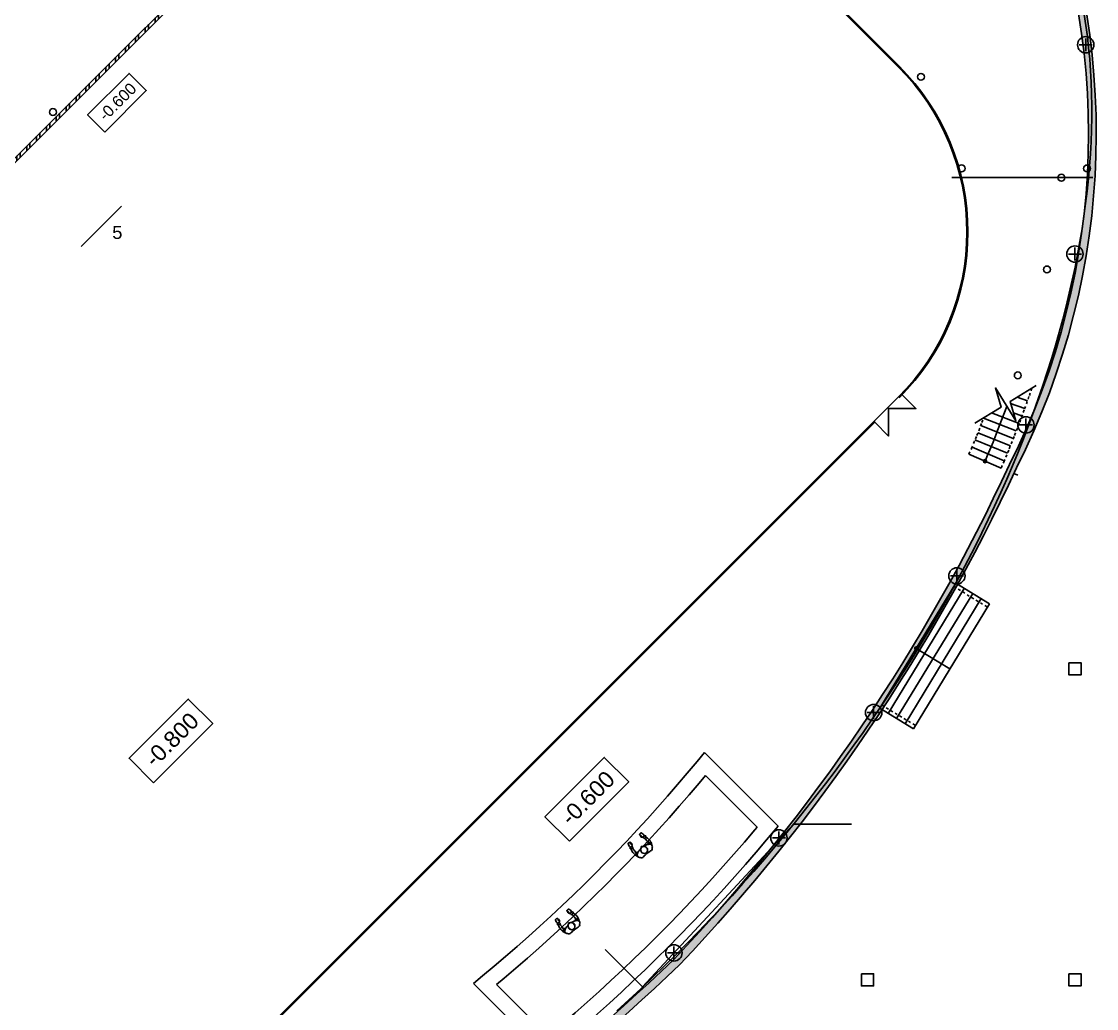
# Model space of a CAD drawing. Header units: metres. Extents: x 183920 to 188551, y 20757 to 23715.
# Drawn here: x 184272.74 to 184314.2, y 20960.26 to 20998.33 of the extents above; entities that cross this region are included whole.
import ezdxf

# ---------------------------------------------------------------- set-up
doc = ezdxf.new("R2010")
doc.units = ezdxf.units.M
for name, pattern in [('Style_10', [0]), ('Style_11', [0]), ('Style_18', [0]), ('Style_19', [0]), ('Style_2', [0]), ('Style_24', [0]), ('Style_8', [7.25e-08, 1.25e-08, -5e-09, -5e-09, 5e-08]), ('Wall Style 01', [0])]:
    doc.linetypes.add(name, pattern=pattern)
for name, color, linetype, true_color in [('brick', 12, 'Continuous', 0xbd0000), ('COLON', 5, 'Continuous', 0x0000ff), ('DRAW', 7, 'Continuous', 0xffffff), ('GKL', 5, 'Continuous', 0x0000ff), ('Glass', 4, 'Continuous', 0x00ffff), ('MONOLIT', 7, 'Continuous', 0x691639), ('TEXT', 2, 'Continuous', 0xffff00), ('WALL', 7, 'Continuous', 0x000000), ('Walls', 7, 'Continuous', 0x68db4c)]:
    doc.layers.add(name, color=color, linetype=linetype, true_color=true_color)
doc.styles.add('Style_10', font='', dxfattribs={"height": 0.441})
doc.styles.add('Style_14', font='', dxfattribs={"height": 0.63})
doc.styles.add('Style_15', font='', dxfattribs={"height": 0.504})
doc.styles.get('Style_10').set_extended_font_data('arial')
doc.styles.get('Style_14').set_extended_font_data('arial')
doc.styles.get('Style_15').set_extended_font_data('arial')

msp = doc.modelspace()

# ---------------------------------------------------------------- hatches: boundary and pattern name
at = {"layer": 'DRAW'}
h = msp.add_hatch(dxfattribs=at)
h.set_pattern_fill('PATTERN_1', color=256, scale=0.04, angle=45.00000125223908, style=0, pattern_type=2)
h.set_pattern_definition([(90.00000125223907, (2.739875604618192e-06, -125.362089383195), (-0.3809999999999999, -8.327019778597844e-09), []), (90.00000125223907, (0.1270027919563006, -125.235089325563), (-0.3809999999999999, -8.327019778597844e-09), [])])
edge = h.paths.add_edge_path(flags=0)
edge.add_arc((184291.3591755627, 20996.52055834481), 10.79000000004047, 126.14322738150679, 134.9999999993767, ccw=False)
edge.add_line((184284.9951711343, 21005.2339702848), (184284.8807804479, 21005.2339702848))
edge.add_line((184284.8807804479, 21005.2339702848), (184284.8435178597, 21005.271232873))
edge.add_arc((184291.3591755627, 20996.5205583446), 10.91000000019494, 126.6709713694298, 134.9999999961542)
edge.add_line((184283.6446405803, 21004.23509332801), (184270.9662159932, 20991.55666874098))
edge.add_line((184270.9662159932, 20991.55666874098), (184271.0510688069, 20991.47181592723))
edge.add_line((184271.0510688069, 20991.47181592723), (184283.7294933938, 21004.15024051392))
edge.add_line((184283.7294933938, 21004.15024051392), (184283.7294933938, 21004.15024051392))
at = {"layer": 'Walls', "transparency": 33554483}
h = msp.add_hatch(color=256, dxfattribs=at)
edge = h.paths.add_edge_path(flags=0)
edge.add_arc((184285.626713274, 20994.00912153237), 28.26217043946824, 333.1372328427292, 383.7072406348175)
edge.add_line((184311.5038897596, 21005.37230836901), (184311.8323290988, 21005.36972360516))
edge.add_arc((184285.626713274, 20994.00912153386), 28.56217043882309, -26.851794606369822, 23.437592593882414, ccw=False)
edge.add_line((184311.1092495624, 20981.10803923482), (184310.8391510415, 20981.23871590957))
edge.add_line((184310.8391510415, 20981.23871590957), (184310.8391510415, 20981.23871590957))
edge = h.paths.add_edge_path(flags=0)
edge.add_line((184311.3695856483, 21005.67337461039), (184311.6428435614, 21005.79718944375))
edge.add_arc((184285.6267132741, 20994.00912153671), 28.56217043758127, 24.097473954424572, 24.375571237983422, ccw=False)
edge.add_line((184311.6997527877, 21005.67077624904), (184311.3695856483, 21005.67337461039))
edge.add_line((184311.3695856483, 21005.67337461039), (184311.3695856483, 21005.67337461039))
h = msp.add_hatch(color=256, dxfattribs=at)
edge = h.paths.add_edge_path(flags=0)
edge.add_arc((184246.4629124822, 21010.95331520215), 70.90315579828501, 316.506585647461, 335.223033092801)
edge.add_line((184310.8391510415, 20981.23871590957), (184311.1092495624, 20981.10803923482))
edge.add_arc((184246.4629118668, 21010.9533142946), 71.20315597532729, 316.5009484178382, 335.21864639832756, ccw=False)
edge.add_line((184298.1126676526, 20961.94115102756), (184297.899854063, 20962.15271538031))
edge.add_line((184297.899854063, 20962.15271538031), (184297.899854063, 20962.15271538031))
h = msp.add_hatch(color=256, dxfattribs=at)
edge = h.paths.add_edge_path(flags=0)
edge.add_arc((184245.2954598025, 21016.94886909983), 75.9594678625931, 297.9796389027953, 313.8309078433072)
edge.add_line((184297.899854063, 20962.15271538031), (184298.1126676526, 20961.94115102756))
edge.add_arc((184245.2954608405, 21016.9488698514), 76.25946803934725, 297.9796379491803, 313.83617048240393, ccw=False)
edge.add_line((184281.0731810506, 20949.60303700181), (184280.9324337221, 20949.86797131351))
edge.add_line((184280.9324337221, 20949.86797131351), (184280.9324337221, 20949.86797131351))

# ---------------------------------------------------------------- linework, layer by layer
at = {"layer": 'brick', "linetype": 'Style_19'}
for points in [[(184271.0510688069, 20991.47181592723), (184283.7294468671, 21004.15019398728)], [(184271.3975511297, 20991.9880038775), (184283.6446405803, 21004.23509332801)]]:
    msp.add_lwpolyline(points, dxfattribs=at)
at = {"layer": 'COLON', "linetype": 'Style_18'}
for points in [[(184313.4664430475, 20997.43281463938, 0.9999999999999999), (184314.0964430475, 20997.43281463938, 0.9999999999999999), (184313.4664430475, 20997.43281463938)], [(184313.0524337187, 20989.36154259391, 0.9999999999999999), (184313.6824337186, 20989.36154259391, 0.9999999999999999), (184313.0524337187, 20989.36154259391)], [(184311.161220116, 20982.76747482225, 0.9999999999999999), (184311.7912201161, 20982.76747482225, 0.9999999999999999), (184311.161220116, 20982.76747482225)], [(184308.4969337816, 20976.94647978243, 0.9999999999999999), (184309.1269337816, 20976.94647978243, 0.9999999999999999), (184308.4969337816, 20976.94647978243)], [(184305.2879319433, 20971.67020024649, 0.9999999999999999), (184305.9179319433, 20971.67020024649, 0.9999999999999999), (184305.2879319433, 20971.67020024649)], [(184301.634975919, 20966.83787489652, 0.9999999999999999), (184302.264975919, 20966.83787489652, 0.9999999999999999), (184301.634975919, 20966.83787489652)], [(184297.5848540619, 20962.40271537934, 0.9999999999999999), (184298.2148540619, 20962.40271537934, 0.9999999999999999), (184297.5848540619, 20962.40271537934)]]:
    msp.add_lwpolyline(points, format="xyb", close=True, dxfattribs=at)
at = {"layer": 'COLON', "linetype": 'Style_19'}
for points in [[(184307.2945878505, 20996.19785386269, 0.9999999999999999), (184307.5595878505, 20996.19785386269, 0.9999999999999999), (184307.2945878505, 20996.19785386269)], [(184273.8144930312, 20994.84085778422, 0.9999999999999999), (184274.0794930311, 20994.84085778422, 0.9999999999999999), (184273.8144930312, 20994.84085778422)], [(184308.8628054788, 20992.66450426928, 0.9999999999999999), (184309.1278054788, 20992.66450426928, 0.9999999999999999), (184308.8628054788, 20992.66450426928)], [(184313.6989779502, 20992.66259091727, 0.9999999999999999), (184313.9639779502, 20992.66259091727, 0.9999999999999999), (184313.6989779502, 20992.66259091727)], [(184312.7118319952, 20992.30545019832, 0.9999999999999999), (184312.9768319952, 20992.30545019832, 0.9999999999999999), (184312.7118319952, 20992.30545019832)], [(184312.1546895349, 20988.76662693968, 0.9999999999999999), (184312.4196895349, 20988.76662693968, 0.9999999999999999), (184312.1546895349, 20988.76662693968)], [(184311.0294402922, 20984.6821425994, 0.9999999999999999), (184311.2944402922, 20984.6821425994, 0.9999999999999999), (184311.0294402922, 20984.6821425994)]]:
    msp.add_lwpolyline(points, format="xyb", close=True, dxfattribs=at)
at = {"layer": 'COLON', "linetype": 'Style_2'}
for points in [[(184313.1324337187, 20973.59654259391), (184313.6024337187, 20973.59654259391), (184313.6024337187, 20973.12654259391), (184313.1324337187, 20973.12654259391), (184313.1324337187, 20973.59654259391)], [(184305.1324337187, 20961.59654259391), (184305.6024337187, 20961.59654259391), (184305.6024337187, 20961.12654259391), (184305.1324337187, 20961.12654259391), (184305.1324337187, 20961.59654259391)], [(184313.1324337187, 20961.59654259391), (184313.6024337187, 20961.59654259391), (184313.6024337187, 20961.12654259391), (184313.1324337187, 20961.12654259391), (184313.1324337187, 20961.59654259391)]]:
    msp.add_lwpolyline(points, close=True, dxfattribs=at)
at = {"layer": 'GKL', "linetype": 'Style_19'}
for points in [[(184311.0076849619, 20980.89873423906), (184311.1639919241, 20980.83189014011)], [(184290.1667923579, 20961.2262316405), (184290.5174372378, 20961.51319977737), (184290.9647412777, 20961.88648203853), (184291.4092260776, 20962.26466775932), (184291.850764932, 20962.64765327932), (184292.289232283, 20963.035333361), (184292.724503745, 20963.4276012194), (184293.1564561292, 20963.82434855146), (184293.584967469, 20964.22546556474), (184294.0099170453, 20964.63084100579), (184294.4311854121, 20965.04036218809), (184294.8486544222, 20965.45391501955), (184295.2622072537, 20965.87138402969), (184295.671728436, 20966.29265239649), (184296.077103877, 20966.71760197281), (184296.4782208903, 20967.14611331261), (184296.8749682224, 20967.57806569677), (184297.2672360808, 20968.01333715873), (184297.6549161625, 20968.4518045098), (184298.0379016825, 20968.89334336423), (184298.4160874033, 20969.3378281641), (184298.7893696644, 20969.78513220394), (184299.0763378009, 20970.13577708341)], [(184299.0763378009, 20970.13577708341), (184301.9193293535, 20967.29278553084)], [(184291.0583944135, 20961.18315772231), (184291.3513720974, 20961.42765221055), (184291.8002134501, 20961.8095446634), (184292.2460624698, 20962.19626876917), (184292.6887948453, 20962.58771986151), (184293.1282873914, 20962.98379177273), (184293.5644180737, 20963.3843768626), (184293.9970660345, 20963.7893660466), (184294.4261116185, 20964.19864882393), (184294.8514363985, 20964.61211330524), (184295.2729232018, 20965.02964623993), (184295.6904561365, 20965.45113304329), (184296.1039206178, 20965.8764578233), (184296.5132033952, 20966.30550340725), (184296.9181925792, 20966.73815136805), (184297.318777669, 20967.17428205034), (184297.7148495803, 20967.61377459644), (184298.1063006726, 20968.05650697202), (184298.4930247784, 20968.5023559917), (184298.8749172312, 20968.95119734436), (184299.1194117191, 20969.24417502781)], [(184299.1194117191, 20969.24417502781), (184301.1073497199, 20967.25623702707)], [(184293.0097839105, 20958.38324008791), (184293.542280076, 20958.82761651868), (184294.0158085611, 20959.23051378653), (184294.4860818505, 20959.63842321166), (184294.9529826984, 20960.05124336437), (184295.4163947212, 20960.46887157491), (184295.8762024262, 20960.89120395904), (184296.3322912394, 20961.31813544376), (184296.7845475333, 20961.7495597934), (184297.2328586548, 20962.18536963578), (184297.677112953, 20962.62545648879), (184298.117199806, 20963.06971078699), (184298.5530096484, 20963.51802190855), (184298.984433998, 20963.97027820241), (184299.4113654828, 20964.42636701555), (184299.8336978669, 20964.88617472058), (184300.2513260774, 20965.34958674342), (184300.6641462301, 20965.81648759127), (184301.0720556552, 20966.28676088066), (184301.4749529231, 20966.7602893658), (184301.9193293535, 20967.29278553084)], [(184293.0463324143, 20959.19521972158), (184293.1556492562, 20959.28644634666), (184293.6248211886, 20959.68563688245), (184294.0907843127, 20960.08980772181), (184294.5534201361, 20960.49885686387), (184295.0126110748, 20960.91268102159), (184295.4682404817, 20961.3311756479), (184295.9201926738, 20961.75423496191), (184296.36835296, 20962.18175197525), (184296.8126076684, 20962.61361851863), (184297.2528441734, 20963.0497252684), (184297.6889509232, 20963.48996177339), (184298.1208174665, 20963.93421648174), (184298.5483344799, 20964.38237676797), (184298.9713937939, 20964.83432896011), (184299.3898884202, 20965.28995836701), (184299.8037125779, 20965.74914930572), (184300.21276172, 20966.21178512905), (184300.6169325594, 20966.6777482532), (184301.0161230951, 20967.14692018555), (184301.1073497199, 20967.25623702707)], [(184296.8565243195, 20966.43759167528), (184296.8385220261, 20966.45988753413)], [(184296.6642923602, 20966.28237827189), (184296.6396114673, 20966.31297616459)], [(184294.0571583657, 20963.49821438754), (184294.0391560723, 20963.5205102464)], [(184293.8649264064, 20963.34300098415), (184293.8402455135, 20963.37359887685)], [(184290.1667923579, 20961.2262316405), (184293.0097839105, 20958.38324008791)], [(184291.0583944135, 20961.18315772231), (184293.0463324143, 20959.19521972158)]]:
    msp.add_lwpolyline(points, dxfattribs=at)
for points in [[(184296.5804642851, 20966.97520884267, 0.7346971401471651), (184296.5799303184, 20966.9483834959)], [(184296.5766991769, 20966.95023224776, 0.001228079245458683), (184296.5799303184, 20966.9483834959)], [(184296.5997013583, 20966.9970085023, 0.5633975863872982), (184296.5804642851, 20966.97520884267)], [(184296.5799303184, 20966.9483834959, 0.01688612161437565), (184296.6252372564, 20966.92459560505)], [(184296.5804642851, 20966.97520884267, 0.007703880549744456), (184296.5806282907, 20966.97471147014)], [(184296.6229056491, 20967.01681522707, 0.5627385252966421), (184296.5997013583, 20966.9970085023)], [(184296.6200487151, 20966.91490152233, 1.021502916897175), (184296.6084234228, 20966.89374734457)], [(184296.6084234228, 20966.89374734457, 0.03480454055462585), (184296.6266140359, 20966.88100900544)], [(184296.6481410332, 20966.89796743211, 0.05902706859828313), (184296.6200487151, 20966.91490152233)], [(184296.6385747995, 20967.0288433619, 0.6642956883396537), (184296.6229056491, 20967.01681522707)], [(184296.6481410332, 20966.89796743211, 0.1835083047495898), (184296.6252372564, 20966.92459560505)], [(184296.6266140359, 20966.88100900544, 0.1526109228446923), (184296.6746999161, 20966.86372384676)], [(184296.751815464, 20966.91668768808, 0.2335735771324122), (184296.6385747995, 20967.0288433619)], [(184296.7142035705, 20966.865224544, 0.06390184183287441), (184296.6746999161, 20966.86372384676)], [(184296.751815464, 20966.91668768808, 0.246313151151302), (184296.7142035705, 20966.865224544)], [(184296.7142035705, 20966.865224544, 0.06862318153428826), (184296.7503429604, 20966.80899331483)], [(184296.8179313044, 20966.9127852306, 0.1250592776481588), (184296.751815464, 20966.91668768808)], [(184296.7848515388, 20966.84957670382, 0.09528091794816848), (184296.7667671532, 20966.82420491897)], [(184296.7848515388, 20966.84957670382, 0.2169668782459707), (184296.8079772877, 20966.88557954027)], [(184296.9066327436, 20966.80820564568, 0.03865174415558147), (184296.807039961, 20966.88074213368)], [(184296.8179313044, 20966.9127852306, 0.1760581244785633), (184296.8079772877, 20966.88557954027)], [(184296.8079772877, 20966.88557954027, 0.008868330035690764), (184296.808207261, 20966.8873962456)], [(184296.1472991959, 20966.63279741573, 0.6642956883413129), (184296.1322396178, 20966.62001432489)], [(184296.1322396178, 20966.6200143249, 0.2335735771336447), (184296.2180179321, 20966.48568478951)], [(184296.1715503836, 20966.65130755757, 0.562738525295827), (184296.1472991959, 20966.63279741573)], [(184296.1969138819, 20966.66551963343, 0.563397586388673), (184296.1715503836, 20966.65130755757)], [(184296.2232495369, 20966.66038956282, 0.734697140148236), (184296.1969138819, 20966.66551963343)], [(184296.1973655333, 20966.66525451415, 0.007703880548574989), (184296.1969138819, 20966.66551963343)], [(184296.2180179321, 20966.48568478951, 0.1250592776470368), (184296.2079022999, 20966.42023093161)], [(184296.2365945471, 20966.42422930422, 0.1760581244748723), (184296.2079022999, 20966.42023093161)], [(184296.2762505446, 20966.51160915182, 0.2463131511527591), (184296.2180179321, 20966.48568478951)], [(184296.2232495369, 20966.66038956282, 0.001228079245598377), (184296.2221230828, 20966.6639376975)], [(184296.2369573303, 20966.61108764824, 0.01688612161308793), (184296.2232495369, 20966.66038956282)], [(184296.2347701698, 20966.42438726996, 0.00886833003866373), (184296.2365945471, 20966.42422930422)], [(184296.2365945471, 20966.42422930422, 0.2169668782441558), (184296.2766617142, 20966.43925017677)], [(184296.2369573303, 20966.61108764823, 0.1835083047466946), (184296.2581619491, 20966.58308752804)], [(184296.2415208526, 20966.42412635645, 0.03865174415600087), (184296.2914449684, 20966.31148601244)], [(184296.2706557269, 20966.62102436017, 1.021502916900778), (184296.2475270083, 20966.61411718779)], [(184296.2475270083, 20966.61411718779, 0.05902706859906506), (184296.2581619491, 20966.58308752804)], [(184296.2792753771, 20966.60055816068, 0.0348045405546064), (184296.2706557269, 20966.62102436018)], [(184296.2860408992, 20966.54990980145, 0.06390184183324345), (184296.2762505446, 20966.51160915182)], [(184296.3236049468, 20966.46443323394, 0.06862318153126985), (184296.2762505446, 20966.51160915182)], [(184296.3052742786, 20966.45158280151, 0.09528091794867614), (184296.2766617142, 20966.43925017677)], [(184296.2860408992, 20966.54990980145, 0.1526109228476104), (184296.2792753771, 20966.60055816068)], [(184296.3052742786, 20966.45158280151, 0.2733742060293464), (184296.3236049468, 20966.46443323394)], [(184296.3052742786, 20966.4515828015, 0.014915782984303), (184296.3457882791, 20966.37893911452)], [(184296.6438155705, 20966.469885747, 0.1692941236909679), (184296.6136669798, 20966.39435582371)], [(184296.6505235939, 20966.51103041715, 0.5602265984011835), (184296.6359061998, 20966.49922792871)], [(184296.639685745, 20966.48259818167, 0.02578928805789471), (184296.6359061998, 20966.49922792871)], [(184296.639685745, 20966.48259818167, 0.4363700312708701), (184296.6438155705, 20966.469885747)], [(184296.8415766831, 20966.45476778529, 0.5028829782337945), (184296.6438155705, 20966.469885747)], [(184296.6505235939, 20966.51103041715, 0.02578928805908388), (184296.6659836795, 20966.50383186169)], [(184296.6775405885, 20966.49711625976, 0.436370031272068), (184296.6659836795, 20966.50383186169)], [(184296.6790715076, 20966.26700432285, 0.864799362885268), (184296.8649039007, 20966.42587700229)], [(184296.7503429604, 20966.80899331483, 0.2733742060294437), (184296.7667671532, 20966.82420491897)], [(184296.8458132982, 20966.5670039713, 0.1594027442525309), (184296.7577312815, 20966.51067732748)], [(184296.8292438505, 20966.76929452111, 0.01491578298084569), (184296.7667671532, 20966.82420491896)], [(184296.8292438505, 20966.76929452111, 0.1039852279520672), (184296.9048114455, 20966.67349166856)], [(184296.847721339, 20966.46840355986, 1.033272617229356), (184296.8396410313, 20966.45850164496)], [(184296.8973373591, 20966.58431969902, 0.05218856222499659), (184296.8458132982, 20966.5670039713)], [(184296.847721339, 20966.46840355986, 0.08416599265807255), (184296.8661359175, 20966.44535234545)], [(184296.8649039007, 20966.42587700229, 0.02917255736947073), (184296.8565243195, 20966.43759167528)], [(184296.8684392027, 20966.41990504006, 0.01404715641965125), (184296.8649039007, 20966.42587700229)], [(184296.8773848105, 20966.42817929978, 0.09560574324929497), (184296.8661359175, 20966.44535234545)], [(184296.8684392027, 20966.41990504006, 0.8376434836850196), (184296.8773848105, 20966.42817929978)], [(184296.9045041597, 20966.63415142187, 0.1508512666867005), (184296.8973373591, 20966.58431969902)], [(184296.9372869876, 20966.59005395233, 0.0387024630937985), (184296.8973373591, 20966.58431969902)], [(184296.9048114455, 20966.67349166856, 0.257002906425181), (184296.9045045648, 20966.63415174901)], [(184297.027799898, 20966.6249550951, 0.2818914200130932), (184296.9045041597, 20966.63415142187)], [(184296.9265761042, 20966.69192684575, 0.1804795712266574), (184296.9048114455, 20966.67349166856)], [(184297.0011892706, 20966.68485518456, 0.1097569836700988), (184296.9066327436, 20966.80820564569)], [(184297.0654273117, 20966.52143374581, 0.4459423081984857), (184296.9372869876, 20966.59005395233)], [(184297.0011892706, 20966.68485518455, 0.09361960423592106), (184296.9739024518, 20966.7029377455)], [(184297.0005257747, 20966.33344156773, 0.3683123807065111), (184297.0610005641, 20966.4613058859)], [(184297.0278003032, 20966.62495542225, 0.1927297934193199), (184297.0011892706, 20966.68485518455)], [(184297.0654273117, 20966.52143374579, 0.01576043074476118), (184297.027799898, 20966.62495509513)], [(184297.0610005641, 20966.4613058859, 0.158142914664867), (184297.0654273117, 20966.52143374581)], [(184296.2914449684, 20966.31148601244, 0.1097569836702695), (184296.392103473, 20966.19306245682)], [(184296.423518519, 20966.28488244133, 0.1039852279547927), (184296.3457882791, 20966.37893911453)], [(184296.380176126, 20966.22354668037, 0.09361960423437575), (184296.392103473, 20966.19306245682)], [(184296.392103473, 20966.19306245682, 0.1927297934226494), (184296.4450516611, 20966.15442804268)], [(184296.423518519, 20966.28488244133, 0.1804795712253767), (184296.400911417, 20966.26749063107)], [(184296.4620399627, 20966.27689358533, 0.2570029064264791), (184296.423518519, 20966.28488244133)], [(184296.4620399627, 20966.27689358533, 0.281891420014782), (184296.4450516611, 20966.15442804268)], [(184296.4450516611, 20966.15442804269, 0.01576043074335947), (184296.5383210519, 20966.09583356548)], [(184296.5122630534, 20966.27340004873, 0.1508512666858275), (184296.4620399627, 20966.27689358533)], [(184296.4982402152, 20966.23555543901, 0.4459423082005289), (184296.5383210518, 20966.09583356549)], [(184296.5122630534, 20966.27340004873, 0.0387024630964777), (184296.4982402152, 20966.23555543901)], [(184296.5400460867, 20966.32011906346, 0.05218856222231662), (184296.5122630534, 20966.27340004873)], [(184296.5383210518, 20966.09583356549, 0.1581429146622161), (184296.5980318193, 20966.08749211007)], [(184296.6136669798, 20966.39435582371, 0.1594027442523036), (184296.5400460867, 20966.32011906346)], [(184296.5980318193, 20966.08749211007, 0.3683123807135515), (184296.7224297991, 20966.10889918149)], [(184296.6136669798, 20966.39435582371, 0.178353877716173), (184296.6396114673, 20966.31297616459)], [(184296.6474090721, 20966.30328824157, 1.033272617229668), (184296.6360269378, 20966.29747564236)], [(184296.6546807623, 20966.27461760172, 0.08416599265533002), (184296.6360269378, 20966.29747564236)], [(184296.6396114673, 20966.31297616459, 0.004409099165937704), (184296.6409651426, 20966.31126905488)], [(184296.6546807623, 20966.27461760172, 0.09560574324581912), (184296.6690981725, 20966.26000290448)], [(184296.6642923602, 20966.28237827189, 0.04323743212110782), (184296.6790715076, 20966.26700432285)], [(184296.6690981725, 20966.26000290448, 0.8376434836858853), (184296.6790715076, 20966.26700432285)], [(184296.8598283686, 20966.23685733581, 0.03356216121056976), (184296.7224297991, 20966.10889918149)], [(184297.0005257747, 20966.33344156773, 0.03356216121081885), (184296.8598283686, 20966.23685733581)], [(184293.7810983314, 20964.03583155493, 0.7346971401471651), (184293.7805643646, 20964.00900620816)], [(184293.7773332231, 20964.01085496002, 0.001228079245458683), (184293.7805643646, 20964.00900620816)], [(184293.8003354045, 20964.05763121456, 0.5633975863872982), (184293.7810983314, 20964.03583155493)], [(184293.7805643646, 20964.00900620816, 0.01688612161437565), (184293.8258713026, 20963.98521831731)], [(184293.7810983314, 20964.03583155493, 0.007703880549744456), (184293.7812623369, 20964.0353341824)], [(184293.8235396953, 20964.07743793933, 0.5627385252966421), (184293.8003354045, 20964.05763121456)], [(184293.8206827613, 20963.97552423459, 1.021502916897175), (184293.809057469, 20963.95437005683)], [(184293.809057469, 20963.95437005683, 0.03480454055462585), (184293.8272480821, 20963.9416317177)], [(184293.8487750794, 20963.95859014436, 0.05902706859828313), (184293.8206827613, 20963.97552423459)], [(184293.8392088457, 20964.08946607416, 0.6642956883396537), (184293.8235396953, 20964.07743793933)], [(184293.8487750794, 20963.95859014436, 0.1835083047495898), (184293.8258713026, 20963.98521831731)], [(184293.8272480821, 20963.9416317177, 0.1526109228446923), (184293.8753339623, 20963.92434655902)], [(184293.9524495102, 20963.97731040034, 0.2335735771324122), (184293.8392088457, 20964.08946607416)], [(184293.9148376167, 20963.92584725626, 0.06390184183287441), (184293.8753339623, 20963.92434655902)], [(184293.9524495102, 20963.97731040034, 0.246313151151302), (184293.9148376167, 20963.92584725626)], [(184293.9148376167, 20963.92584725626, 0.06862318153428826), (184293.9509770065, 20963.86961602709)], [(184294.0185653506, 20963.97340794286, 0.1250592776481588), (184293.9524495102, 20963.97731040034)], [(184293.985485585, 20963.91019941608, 0.2169668782459707), (184294.0086113339, 20963.94620225253)], [(184294.1072667899, 20963.86882835795, 0.03865174415558147), (184294.0076740072, 20963.94136484593)], [(184294.0185653506, 20963.97340794286, 0.1760581244785633), (184294.0086113339, 20963.94620225253)], [(184294.0086113339, 20963.94620225253, 0.008868330035690764), (184294.0088413072, 20963.94801895786)], [(184293.3479332421, 20963.69342012799, 0.6642956883413129), (184293.3328736641, 20963.68063703716)], [(184293.3328736641, 20963.68063703716, 0.2335735771336447), (184293.4186519783, 20963.54630750176)], [(184293.3721844299, 20963.71193026983, 0.562738525295827), (184293.3479332421, 20963.69342012799)], [(184293.3975479281, 20963.72614234568, 0.563397586388673), (184293.3721844299, 20963.71193026983)], [(184293.4238835831, 20963.72101227508, 0.734697140148236), (184293.3975479281, 20963.72614234568)], [(184293.3979995795, 20963.72587722641, 0.007703880548574989), (184293.3975479281, 20963.72614234568)], [(184293.4186519783, 20963.54630750177, 0.1250592776470368), (184293.4085363461, 20963.48085364387)], [(184293.4768845909, 20963.57223186408, 0.2463131511527591), (184293.4186519783, 20963.54630750176)], [(184293.4238835831, 20963.72101227508, 0.001228079245598377), (184293.422757129, 20963.72456040977)], [(184293.4375913766, 20963.6717103605, 0.01688612161308793), (184293.4238835831, 20963.72101227508)], [(184293.4375913766, 20963.6717103605, 0.1835083047466946), (184293.4587959953, 20963.6437102403)], [(184293.4712897731, 20963.68164707244, 1.021502916900778), (184293.4481610545, 20963.67473990005)], [(184293.4481610545, 20963.67473990005, 0.05902706859906506), (184293.4587959953, 20963.6437102403)], [(184293.4799094233, 20963.66118087294, 0.0348045405546064), (184293.4712897731, 20963.68164707244)], [(184293.4866749454, 20963.61053251371, 0.06390184183324345), (184293.4768845909, 20963.57223186408)], [(184293.524238993, 20963.52505594621, 0.06862318153126985), (184293.4768845909, 20963.57223186408)], [(184293.5059083248, 20963.51220551377, 0.09528091794867614), (184293.4772957605, 20963.49987288904)], [(184293.4866749454, 20963.61053251371, 0.1526109228476104), (184293.4799094233, 20963.66118087294)], [(184293.5059083248, 20963.51220551377, 0.2733742060293464), (184293.524238993, 20963.52505594621)], [(184293.5059083248, 20963.51220551376, 0.014915782984303), (184293.5464223253, 20963.43956182678)], [(184293.8444496167, 20963.53050845926, 0.1692941236909679), (184293.814301026, 20963.45497853597)], [(184293.8511576401, 20963.57165312941, 0.5602265984011835), (184293.8365402461, 20963.55985064097)], [(184293.8403197913, 20963.54322089393, 0.02578928805789471), (184293.8365402461, 20963.55985064097)], [(184293.8403197913, 20963.54322089393, 0.4363700312708701), (184293.8444496167, 20963.53050845926)], [(184294.0422107293, 20963.51539049755, 0.5028829782337945), (184293.8444496167, 20963.53050845926)], [(184293.8511576401, 20963.57165312941, 0.02578928805908388), (184293.8666177257, 20963.56445457395)], [(184293.8781746347, 20963.55773897203, 0.436370031272068), (184293.8666177257, 20963.56445457395)], [(184293.9509770065, 20963.86961602709, 0.2733742060294437), (184293.9674011994, 20963.88482763123)], [(184294.0464473444, 20963.62762668357, 0.1594027442525309), (184293.9583653277, 20963.57130003974)], [(184293.985485585, 20963.91019941608, 0.09528091794816848), (184293.9674011994, 20963.88482763123)], [(184294.0298778967, 20963.82991723338, 0.01491578298084569), (184293.9674011994, 20963.88482763122)], [(184294.0298778967, 20963.82991723336, 0.1039852279520672), (184294.1054454917, 20963.73411438082)], [(184294.0483553852, 20963.52902627212, 1.033272617229356), (184294.0402750776, 20963.51912435722)], [(184294.0979714053, 20963.64494241128, 0.05218856222499659), (184294.0464473444, 20963.62762668357)], [(184294.0483553852, 20963.52902627212, 0.08416599265807255), (184294.0667699637, 20963.50597505771)], [(184294.1051382059, 20963.69477413412, 0.1508512666867005), (184294.0979714053, 20963.64494241128)], [(184294.1379210338, 20963.65067666459, 0.0387024630937985), (184294.0979714053, 20963.64494241128)], [(184294.1054454917, 20963.73411438082, 0.257002906425181), (184294.105138611, 20963.69477446128)], [(184294.2284339443, 20963.68557780736, 0.2818914200130932), (184294.1051382059, 20963.69477413412)], [(184294.1272101504, 20963.75254955801, 0.1804795712266574), (184294.1054454917, 20963.73411438082)], [(184294.2018233168, 20963.74547789682, 0.1097569836700988), (184294.1072667898, 20963.86882835795)], [(184294.2660613579, 20963.58205645807, 0.4459423081984857), (184294.1379210338, 20963.65067666459)], [(184294.2018233168, 20963.74547789681, 0.09361960423592106), (184294.174536498, 20963.76356045776)], [(184294.2011598209, 20963.39406427999, 0.3683123807065111), (184294.2616346103, 20963.52192859817)], [(184294.2284343494, 20963.68557813451, 0.1927297934193199), (184294.2018233168, 20963.74547789681)], [(184294.2660613579, 20963.58205645805, 0.01576043074476118), (184294.2284339443, 20963.68557780738)], [(184294.2616346103, 20963.52192859817, 0.158142914664867), (184294.2660613579, 20963.58205645807)], [(184293.4372285934, 20963.48485201648, 0.1760581244748723), (184293.4085363461, 20963.48085364387)], [(184293.435404216, 20963.48500998223, 0.00886833003866373), (184293.4372285934, 20963.48485201648)], [(184293.4372285934, 20963.48485201648, 0.2169668782441558), (184293.4772957605, 20963.49987288904)], [(184293.4421548989, 20963.48474906871, 0.03865174415600087), (184293.4920790146, 20963.3721087247)], [(184293.4920790146, 20963.3721087247, 0.1097569836702695), (184293.5927375192, 20963.25368516909)], [(184293.6241525652, 20963.34550515359, 0.1039852279547927), (184293.5464223253, 20963.43956182679)], [(184293.5808101722, 20963.28416939263, 0.09361960423437575), (184293.5927375192, 20963.25368516908)], [(184293.5927375192, 20963.25368516908, 0.1927297934226494), (184293.6456857073, 20963.21505075494)], [(184293.6241525652, 20963.34550515359, 0.1804795712253767), (184293.6015454632, 20963.32811334333)], [(184293.6626740089, 20963.33751629759, 0.2570029064264791), (184293.6241525652, 20963.34550515359)], [(184293.6626740089, 20963.33751629759, 0.281891420014782), (184293.6456857073, 20963.21505075494)], [(184293.6456857073, 20963.21505075495, 0.01576043074335947), (184293.7389550981, 20963.15645627774)], [(184293.7128970996, 20963.33402276099, 0.1508512666858275), (184293.6626740089, 20963.33751629759)], [(184293.6988742615, 20963.29617815127, 0.4459423082005289), (184293.7389550981, 20963.15645627775)], [(184293.7128970996, 20963.334022761, 0.0387024630964777), (184293.6988742615, 20963.29617815127)], [(184293.7406801329, 20963.38074177571, 0.05218856222231662), (184293.7128970996, 20963.334022761)], [(184293.7389550981, 20963.15645627775, 0.1581429146622161), (184293.7986658655, 20963.14811482233)], [(184293.814301026, 20963.45497853597, 0.1594027442523036), (184293.7406801329, 20963.38074177572)], [(184293.7986658655, 20963.14811482233, 0.3683123807135515), (184293.9230638453, 20963.16952189375)], [(184293.814301026, 20963.45497853597, 0.178353877716173), (184293.8402455135, 20963.37359887685)], [(184293.8480431183, 20963.36391095383, 1.033272617229668), (184293.8366609841, 20963.35809835462)], [(184293.8553148085, 20963.33524031398, 0.08416599265533002), (184293.8366609841, 20963.35809835462)], [(184293.8402455135, 20963.37359887685, 0.004409099165972788), (184293.8415991888, 20963.37189176715)], [(184293.8553148085, 20963.33524031398, 0.09560574324581912), (184293.8697322187, 20963.32062561674)], [(184293.8649264064, 20963.34300098415, 0.04323743212110782), (184293.8797055538, 20963.32762703512)], [(184293.8697322187, 20963.32062561674, 0.8376434836858853), (184293.8797055538, 20963.32762703512)], [(184293.8797055538, 20963.32762703512, 0.864799362885268), (184294.065537947, 20963.48649971456)], [(184294.0604624148, 20963.29748004807, 0.03356216121056976), (184293.9230638453, 20963.16952189375)], [(184294.065537947, 20963.48649971456, 0.02917255736947073), (184294.0571583657, 20963.49821438754)], [(184294.2011598209, 20963.39406427999, 0.03356216121081885), (184294.0604624148, 20963.29748004808)], [(184294.0690732489, 20963.48052775232, 0.01404715641965125), (184294.065537947, 20963.48649971456)], [(184294.0780188568, 20963.48880201204, 0.09560574324929497), (184294.0667699637, 20963.50597505771)], [(184294.0690732489, 20963.48052775232, 0.8376434836850196), (184294.0780188568, 20963.48880201204)]]:
    msp.add_lwpolyline(points, format="xyb", dxfattribs=at)
at = {"layer": 'Glass', "linetype": 'Style_19'}
for points in [[(184306.5634925131, 20996.57519479318), (184300.1445631998, 21002.99412410637)], [(184306.5917767843, 20996.60347906443), (184300.172848308, 21003.02240754069)], [(184277.2399502698, 20954.52373048849), (184306.5634925131, 20983.84727273179)], [(184306.7046244247, 20983.93183610083), (184307.2349545106, 20983.40150601495), (184306.1742943388, 20983.40150601494), (184306.1742943388, 20982.34084584317), (184305.6439642529, 20982.87117592905)], [(184306.6763401534, 20983.96012037208), (184306.7046244247, 20983.93183610083)], [(184277.2682344622, 20954.4954461384), (184305.6439642529, 20982.87117592905)], [(184305.6156799817, 20982.8994602003), (184305.6439642529, 20982.87117592905)]]:
    msp.add_lwpolyline(points, dxfattribs=at)
for points in [[(184306.5634925131, 20983.84727273175, 0.4142135623769118), (184306.5634925131, 20996.57519479319)], [(184306.5917767843, 20983.8189884605, 0.4142135623769118), (184306.5917767843, 20996.60347906444)]]:
    msp.add_lwpolyline(points, format="xyb", dxfattribs=at)
at = {"layer": 'MONOLIT', "linetype": 'Style_19'}
msp.add_lwpolyline([(184295.69567841, 20960.1619033743), (184296.1583761045, 20960.58689020757), (184296.6173260806, 20961.01649994371), (184297.0724154463, 20961.45062686761), (184297.5235322537, 20961.88916415848), (184297.9705655256, 20962.33200391623), (184298.4134052833, 20962.77903718806), (184298.8519425742, 20963.23015399543), (184299.286069498, 20963.68524336123), (184299.7156792342, 20964.14419333724), (184300.1406660675, 20964.6068910318), (184300.5609254146, 20965.07322263784), (184300.9763538497, 20965.54307346097), (184301.3868491299, 20966.01632794799), (184301.7923102208, 20966.49286971549), (184302.1926373206, 20966.97258157869), (184302.5877318853, 20967.45534558059), (184302.9774966523, 20967.94104302118), (184303.361835665, 20968.42955448689), (184303.7406542955, 20968.92075988032), (184304.1138592683, 20969.41453844999), (184304.4813586825, 20969.91076882037), (184304.8430620352, 20970.40932902202), (184305.1988802424, 20970.91009652194), (184305.5487256614, 20971.41294825397), (184305.892512112, 20971.91776064941), (184306.2301548972, 20972.42440966774), (184306.5615708237, 20972.93277082741), (184306.886678222, 20973.44271923685), (184307.2053969661, 20973.95412962544), (184307.5176484928, 20974.46687637468), (184307.8233558204, 20974.9808335494), (184308.122443567, 20975.49587492899), (184308.4148379688, 20976.01187403882), (184308.7004668971, 20976.52870418152), (184308.9792598758, 20977.04623846851), (184309.2511480975, 20977.56434985136), (184309.5160644401, 20978.0829111533), (184309.7739434822, 20978.6017951007), (184310.024721518, 20979.12087435447), (184310.2683365727, 20979.64002154153), (184310.5047284159, 20980.15910928621), (184310.7338385758, 20980.67801024156), (184310.9556103521, 20981.19659712064), (184311.169988829, 20981.71474272776), (184311.3769208872, 20982.23231998949), (184311.5763552153, 20982.7492019857), (184311.7682423218, 20983.2652619804), (184311.9525345447, 20983.78037345244), (184312.1291860624, 20984.29441012601), (184312.2981529029, 20984.80724600102), (184312.4593929532, 20985.31875538319), (184312.6128659675, 20985.82881291395), (184312.7585335756, 20986.33729360006), (184312.8963592904, 20986.844072843), (184313.0263085147, 20987.34902646797), (184313.1483485482, 20987.85203075266), (184313.2624485932, 20988.35296245552), (184313.3685797604, 20988.85169884384), (184313.4667150742, 20989.34811772126), (184313.5568294771, 20989.84209745488), (184313.6388998344, 20990.33351700197), (184313.7129049378, 20990.82225593614), (184313.7788255094, 20991.30819447295), (184313.8366442049, 20991.79121349506), (184313.8863456163, 20992.27119457683), (184313.9279162749, 20992.74802000822), (184313.9613446542, 20993.22157281825), (184313.9866211718, 20993.69173679772), (184314.0037381924, 20994.1583965214), (184314.0126900299, 20994.6214373696), (184314.0134729496, 20995.08074554911), (184314.0060851715, 20995.53620811357), (184313.9905268725, 20995.98771298331), (184313.9668001898, 20996.43514896459), (184313.9349092241, 20996.87840576853), (184313.8948600437, 20997.31737402947), (184313.846660689, 20997.75194532314), (184313.7903211769, 20998.18201218457), (184313.7258535069, 20998.6074681259)], dxfattribs=at)
at = {"layer": 'TEXT', "linetype": 'Style_19'}
for points in [[(184275.9479160915, 20994.06898965846), (184277.5475232195, 20995.66859678647), (184276.885159506, 20996.33096050005), (184275.2855523779, 20994.73135337203), (184275.9479160915, 20994.06898965846)], [(184277.8288907578, 20968.96143776808), (184280.1140437978, 20971.2465908081), (184279.1678099212, 20972.19282468464), (184276.8826568812, 20969.90767164462), (184277.8288907578, 20968.96143776808)], [(184293.8718500333, 20966.70971363289), (184296.1570030734, 20968.99486667291), (184295.2107691968, 20969.94110054945), (184292.9256161568, 20967.65594750943), (184293.8718500333, 20966.70971363289)]]:
    msp.add_lwpolyline(points, close=True, dxfattribs=at)
at = {"layer": 'WALL', "linetype": 'Style_10'}
for points in [[(184313.7814430475, 20997.68281463917), (184313.7814430475, 20997.18281463917)], [(184313.5314430475, 20997.43281463917), (184314.0314430475, 20997.43281463917)], [(184313.6174337186, 20989.36154259391), (184313.1174337186, 20989.36154259391)], [(184313.1174337186, 20989.3615425937), (184313.6174337186, 20989.3615425937)], [(184313.3674337186, 20989.11154259391), (184313.3674337186, 20989.61154259391)], [(184313.3674337186, 20989.6115425937), (184313.3674337186, 20989.1115425937)], [(184311.1395036558, 20983.83822037108), (184311.5349556018, 20983.69673892068)], [(184310.8812448658, 20983.60189494762), (184311.4283548622, 20983.39846248781)], [(184309.8452792241, 20983.02692126175), (184311.1047778183, 20982.54095491384)], [(184310.149723254, 20983.23101076834), (184311.21277034, 20982.82084349032)], [(184310.9880048104, 20983.24213080376), (184311.3237994942, 20983.11727192904)], [(184311.476220116, 20983.01747482203), (184311.476220116, 20982.51747482203)], [(184309.7359287511, 20982.74756043049), (184310.9894548176, 20982.24638940141)], [(184311.226220116, 20982.76747482203), (184311.726220116, 20982.76747482203)], [(184309.5111508318, 20982.19126009025), (184310.7585961813, 20981.67513985228)], [(184309.6245574112, 20982.46899908235), (184310.8780834778, 20981.96782805328)], [(184309.3964574456, 20981.91405001258), (184310.6383349013, 20981.38296567466)], [(184309.2791138506, 20981.63795133326), (184310.5203750211, 20981.10713054747)], [(184308.8119337816, 20977.19647978221), (184308.8119337816, 20976.69647978221)], [(184308.5619337816, 20976.94647978221), (184309.0619337816, 20976.94647978221)], [(184305.6029319433, 20971.92020024627), (184305.6029319433, 20971.42020024627)], [(184305.3529319433, 20971.67020024627), (184305.8529319433, 20971.67020024627)], [(184301.699975919, 20966.83787489631), (184302.199975919, 20966.83787489631)], [(184301.949975919, 20967.08787489631), (184301.949975919, 20966.58787489631)], [(184297.6498540622, 20962.40271537934), (184298.1498540622, 20962.40271537934)], [(184297.8998540622, 20962.65271537934), (184297.8998540621, 20962.15271537934)]]:
    msp.add_lwpolyline(points, dxfattribs=at)
at = {"layer": 'WALL', "linetype": 'Style_24'}
msp.add_lwpolyline([(184314.0555616116, 20992.31237414203), (184308.6179471255, 20992.31237414201)], dxfattribs=at)
at = {"layer": 'WALL', "linetype": 'Style_11'}
for points in [[(184276.5939687627, 20991.2036156634), (184275.0383338441, 20989.64798074479)], [(184302.5124564232, 20967.36154259391), (184296.6927363706, 20961.08843666586)], [(184304.7543730766, 20967.36154259391), (184302.5124564232, 20967.36154259391)], [(184295.2512246636, 20962.52994837284), (184296.6927363706, 20961.08843666586)]]:
    msp.add_lwpolyline(points, dxfattribs=at)
at = {"layer": 'WALL', "linetype": 'Style_19'}
for points in [[(184309.5103457597, 20982.83876603046), (184310.5207380796, 20983.45862061435), (184310.3009026356, 20984.19943132348), (184311.0815265133, 20982.92697744284), (184310.8616910693, 20983.66778815198), (184311.8720833891, 20984.28764273586)], [(184309.8997444359, 20981.37254094037), (184309.996964023, 20981.59987736316), (184310.2066172722, 20982.10660225286), (184310.4089055834, 20982.61256460168), (184310.6037814305, 20983.11763219838), (184310.7399315316, 20983.48379343641)], [(184310.3837404025, 20982.54938031601), (184310.7399315316, 20983.48379343641)], [(184305.8387766928, 20971.83692410027), (184308.7725501724, 20976.66084820585)], [(184306.1634444513, 20971.63946310013), (184309.0972211723, 20976.46339253527)], [(184308.7725501724, 20976.66084820585), (184310.0712341719, 20975.87102552356)], [(184306.4881122099, 20971.4420021), (184309.4218921722, 20976.2659368647)], [(184306.8127799685, 20971.24454109987), (184309.7465631721, 20976.06848119413)], [(184307.1374477271, 20971.04708009974), (184310.0712341719, 20975.87102552356)], [(184307.2455878283, 20974.15010546748), (184307.6898744598, 20973.87990297091), (184308.5442718278, 20973.3602827852)], [(184305.8387766928, 20971.83692410027), (184307.1374477271, 20971.04708009974)]]:
    msp.add_lwpolyline(points, dxfattribs=at)
at = {"layer": 'WALL', "linetype": 'Style_8'}
for points in [[(184310.5203750211, 20981.10713054747), (184310.6191623617, 20981.33813297488), (184310.8318824654, 20981.85227034944), (184311.037184747, 20982.36577122346), (184311.2350192236, 20982.87850681984), (184311.4253378363, 20983.39034851694), (184311.6080944654, 20983.90116788183), (184311.7058657572, 20984.18567169051)], [(184309.2791138506, 20981.63795133326), (184309.3747656844, 20981.86162175144), (184309.581352079, 20982.36093415629), (184309.7806264198, 20982.8593579799), (184309.8540341109, 20983.04961165518)], [(184308.6946071446, 20976.53268860063), (184309.9932911441, 20975.74286591835)], [(184305.9167197206, 20971.96508370548), (184307.215390755, 20971.17523970496)]]:
    msp.add_lwpolyline(points, dxfattribs=at)
at = {"layer": 'WALL', "linetype": 'Style_19'}
for points in [[(184309.8397444359, 20981.37254094037, 1), (184309.9597444359, 20981.37254094037, 1), (184309.8397444359, 20981.37254094037)], [(184307.1861432822, 20974.15825076892, 1), (184307.3050323745, 20974.14196016605, 1), (184307.1861432822, 20974.15825076892)]]:
    msp.add_lwpolyline(points, format="xyb", close=True, dxfattribs=at)
at = {"layer": 'Walls', "linetype": 'Wall Style 01'}
for points in [[(184310.8391510415, 20981.23871590957, 0.2243054744449517), (184311.5038897596, 21005.37230836901)], [(184311.1092495624, 20981.10803923482, 0.2230197834971815), (184311.8323290988, 21005.36972360516)], [(184297.899854063, 20962.15271538031, 0.08184794573116036), (184310.8391510415, 20981.23871590957)], [(184298.1126676526, 20961.94115102756, 0.08185343877604563), (184311.1092495624, 20981.10803923482)], [(184297.899854063, 20962.15271538031, -0.06927470650618624), (184280.9324337221, 20949.86797131351), (184281.0731810506, 20949.60303700181, 0.06929778351584846), (184298.1126676526, 20961.94115102756)]]:
    msp.add_lwpolyline(points, format="xyb", dxfattribs=at)

# ---------------------------------------------------------------- texts
at = {"layer": 'TEXT', "attachment_point": 8, "rotation": 45}
for s, insert, char_height, width, style in [('-0.600', (184276.5977204934, 20995.0770397405), 0.441, 2.214062499999968, 'Style_10'), ('-0.800', (184278.7571827604, 20970.40150931385), 0.63, 3.162946428571408, 'Style_14'), ('-0.600', (184294.800142036, 20968.14978517866), 0.63, 3.162946428571434, 'Style_14')]:
    msp.add_mtext(s, dxfattribs=dict(at, insert=insert, char_height=char_height, width=width, style=style))
at = {"layer": 'WALL', "insert": (184276.4310651076, 20990.19218387081), "char_height": 0.504, "width": 0.325, "attachment_point": 5, "style": 'Style_15'}
msp.add_mtext('5', dxfattribs=at)

doc.saveas('drawing.dxf')
